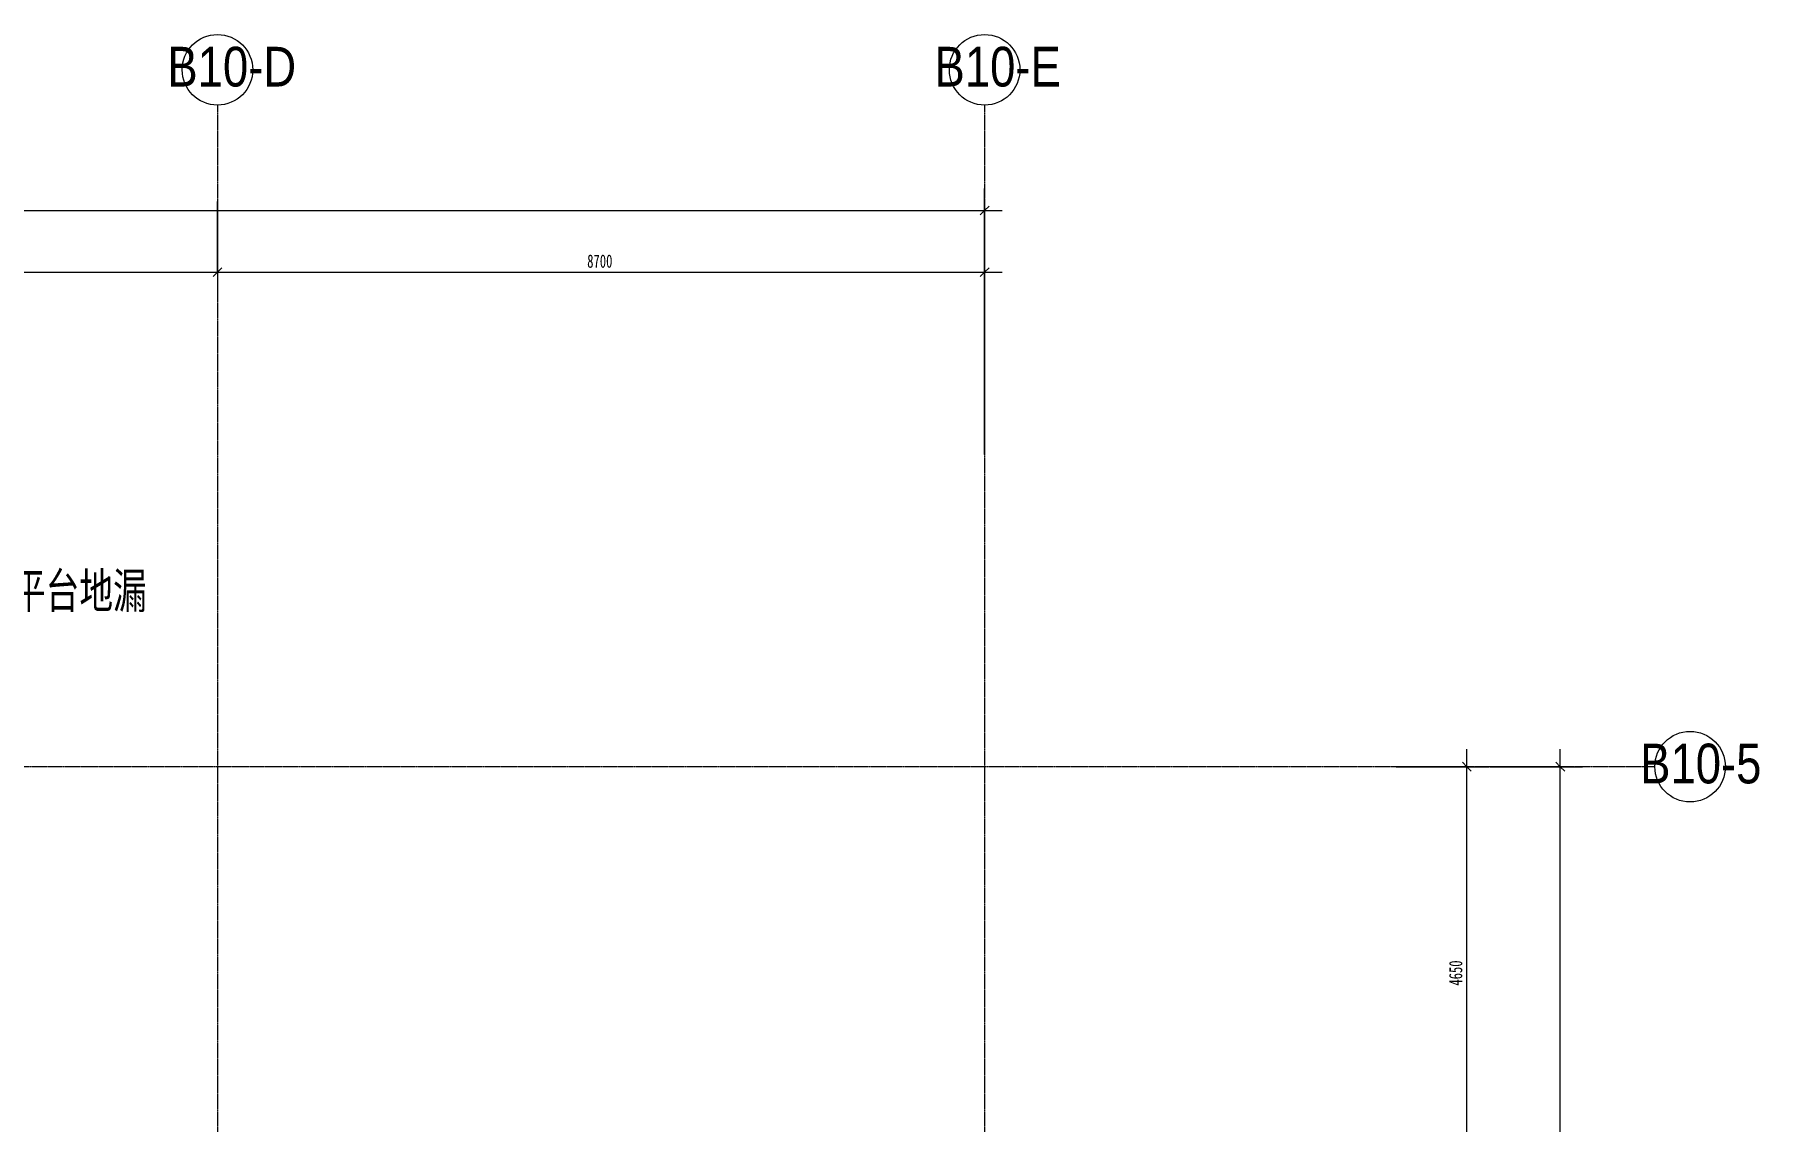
# Model space of a CAD drawing. Header units: millimetres. Extents: x 147592 to 200188, y -27981 to 8299.
# Drawn here: x 180625 to 200188, y -4022 to 8299 of the extents above; entities that cross this region are included whole.
import ezdxf

# ---------------------------------------------------------------- set-up
doc = ezdxf.new("R2010")
doc.units = ezdxf.units.MM
doc.linetypes.add('轴网线', pattern=[22.24, 12.7, -3.18, 3.18, -3.18])
doc.layers.add('0-1', color=7, linetype='Continuous', lineweight=5)
doc.layers.add('A-ANNO-DIMS-100', color=7, linetype='Continuous', lineweight=5)
for name, color, linetype, lineweight, true_color in [('0-2', 7, 'Continuous', 5, 0x515151), ('A-ANNO-DIMS-1', 7, 'Continuous', 5, 0x5151ff), ('G-ANNO-TEXT-2', 3, 'Continuous', 5, 0x00ff00), ('S-GRID-1', 7, '轴网线', 5, 0x5151ff), ('S-GRID-IDEN-1', 7, 'Continuous', 5, 0x515151), ('S-GRID-IDEN-2', 7, 'Continuous', 5, 0x5151ff)]:
    doc.layers.add(name, color=color, linetype=linetype, lineweight=lineweight, true_color=true_color)
doc.styles.add('TJ_FangSong', font='', dxfattribs={"width": 0.7, "height": 400})
doc.styles.add('TJ_FangSong_Narrow', font='', dxfattribs={"height": 450})
doc.styles.add('仿宋_1', font='', dxfattribs={"width": 0.7, "height": 150})
doc.styles.get('TJ_FangSong').set_extended_font_data('TJ_FangSong')
doc.styles.get('TJ_FangSong_Narrow').set_extended_font_data('TJ_FangSong_Narrow')
doc.styles.get('仿宋_1').set_extended_font_data('FangSong')
doc.dimstyles.new('对角线_-_1_5mm_仿宋_1', dxfattribs={"dimscale": 304.8, "dimtxt": 193.128667, "dimasz": 0.328084, "dimexe": 0.82021, "dimexo": 0.0625, "dimgap": 0.065617, "dimtad": 1, "dimdec": 0, "dimdsep": 46, "dimtxsty": '仿宋_1', "dimblk1": 'OBLIQUE', "dimblk2": 'OBLIQUE', "dimsah": 1, "dimcen": 0.09, "dimdle": 0.656168, "dimazin": 0, "dimtfac": 1, "dimtdec": 4, "dimtix": 1, "dimtmove": 0, "dimatfit": 3, "dimfxl": 2.624672, "dimfxlon": 1, "dimtvp": 1, "dimtolj": 1, "dimtzin": 0, "dimarcsym": 2})

# ---------------------------------------------------------------- blocks, each defined once
blk = doc.blocks.new('DIMBLOCK8-10-004 四层空调通风平面图')
at = {"layer": 'A-ANNO-DIMS-100', "color": 173, "true_color": 0x5151ff, "transparency": 16777216}
for p, q in [((182700, 6405), (182700, 5355)), ((182700, 5605), (182700, 6405)), ((174000, 5168), (174000, 5855)), ((174000, 5605), (173950, 5555)), ((174000, 5605), (174050, 5655)), ((174000, 5605), (182700, 5605)), ((174000, 5605), (174000, 5168)), ((182700, 5605), (182650, 5555)), ((182700, 5605), (182750, 5655))]:
    blk.add_line(p, q, dxfattribs=at)
at = {"layer": 'A-ANNO-DIMS-100', "color": 0, "transparency": 16777216, "insert": (178193, 5806), "char_height": 150, "width": 377.27, "attachment_point": 1, "line_spacing_factor": 0.898273, "style": '仿宋_1'}
blk.add_mtext('8700', dxfattribs=at)
blk = doc.blocks.new('_Oblique')
at = {"color": 0, "linetype": 'ByBlock', "lineweight": -2}
blk.add_line((-0.5, -0.5), (0.5, 0.5), dxfattribs=at)
blk = doc.blocks.new('DIMBLOCK9-10-004 四层空调通风平面图')
at = {"layer": 'A-ANNO-DIMS-100', "color": 173, "true_color": 0x5151ff, "transparency": 16777216}
for p, q in [((182700, 6405), (182700, 5355)), ((182700, 5605), (182700, 6405)), ((191400, 4485), (191400, 5855)), ((182700, 5605), (182650, 5555)), ((182700, 5605), (182750, 5655)), ((182700, 5605), (191600, 5605)), ((191400, 5605), (191350, 5555)), ((191400, 5605), (191450, 5655)), ((191400, 5605), (191400, 4485))]:
    blk.add_line(p, q, dxfattribs=at)
at = {"layer": 'A-ANNO-DIMS-100', "color": 0, "transparency": 16777216, "insert": (186893, 5806), "char_height": 150, "width": 377.27, "attachment_point": 1, "line_spacing_factor": 0.898273, "style": '仿宋_1'}
blk.add_mtext('8700', dxfattribs=at)
blk = doc.blocks.new('DIMBLOCK10-10-004 四层空调通风平面图')
at = {"layer": 'A-ANNO-DIMS-100', "color": 173, "true_color": 0x5151ff, "transparency": 16777216}
for p, q in [((156600, 4901), (156600, 6555)), ((191400, 3539), (191400, 6555)), ((156400, 6305), (191600, 6305)), ((156600, 6305), (156550, 6255)), ((156600, 6305), (156650, 6355)), ((156600, 6305), (156600, 4901)), ((191400, 6305), (191350, 6255)), ((191400, 6305), (191450, 6355)), ((191400, 6305), (191400, 3539))]:
    blk.add_line(p, q, dxfattribs=at)
at = {"layer": 'A-ANNO-DIMS-100', "color": 0, "transparency": 16777216, "insert": (173804, 6506), "char_height": 150, "width": 471.59, "attachment_point": 1, "line_spacing_factor": 0.898273, "style": '仿宋_1'}
blk.add_mtext('34800', dxfattribs=at)
blk = doc.blocks.new('DIMBLOCK19-10-004 四层空调通风平面图')
at = {"layer": 'A-ANNO-DIMS-100', "color": 173, "true_color": 0x5151ff, "transparency": 16777216}
for p, q in [((196869, -4650), (196869, 200)), ((196869, 0), (196819, 50)), ((196069, 0), (197119, 0)), ((196869, 0), (196069, 0)), ((196869, 0), (196919, -50)), ((196069, -4650), (197119, -4650)), ((196869, -4650), (196069, -4650)), ((196869, -4650), (196819, -4600)), ((196869, -4650), (196919, -4700))]:
    blk.add_line(p, q, dxfattribs=at)
at = {"layer": 'A-ANNO-DIMS-100', "color": 0, "transparency": 16777216, "insert": (196667, -2482), "char_height": 150, "width": 377.27, "attachment_point": 1, "rotation": 90, "line_spacing_factor": 0.898273, "style": '仿宋_1'}
blk.add_mtext('4650', dxfattribs=at)
blk = doc.blocks.new('DIMBLOCK20-10-004 四层空调通风平面图')
at = {"layer": 'A-ANNO-DIMS-100', "color": 173, "true_color": 0x5151ff, "transparency": 16777216}
for p, q in [((197929, -20100), (197929, 200)), ((197929, 0), (197879, 50)), ((197129, 0), (198179, 0)), ((197929, 0), (197129, 0)), ((197929, 0), (197979, -50)), ((197129, -19900), (198179, -19900)), ((197929, -19900), (197129, -19900)), ((197929, -19900), (197879, -19850)), ((197929, -19900), (197979, -19950))]:
    blk.add_line(p, q, dxfattribs=at)
at = {"layer": 'A-ANNO-DIMS-100', "color": 0, "transparency": 16777216, "insert": (197727, -10146), "char_height": 150, "width": 471.59, "attachment_point": 1, "rotation": 90, "line_spacing_factor": 0.898273, "style": '仿宋_1'}
blk.add_mtext('19900', dxfattribs=at)
blk = doc.blocks.new('轴网 - R4_0-512320-10-004 四层空调通风平面图')
at = {"layer": 'S-GRID-IDEN-2'}
blk.add_circle((0, 0), 4, dxfattribs=at)
blk = doc.blocks.new('YXQH_AR_B9-20_rvt-1-10-004 四层空调通风平面图')
at = {"layer": 'S-GRID-1'}
for p, q in [((182700, 7499.5), (182700, -27181.2)), ((191400, 7499.5), (191400, -27181.2)), ((199000.7, 0), (148525.8, 0))]:
    blk.add_line(p, q, dxfattribs=at)
at = {"layer": '0-2', "xscale": 99.99999999999993, "yscale": 99.99999999999993, "zscale": 99.99999999999993}
for p, rotation in [((182700, 7899.5), 180), ((191400, 7899.5), 180), ((199400.7, 0), 89.99999999999984)]:
    blk.add_blockref('轴网 - R4_0-512320-10-004 四层空调通风平面图', p, dxfattribs=dict(at, rotation=rotation))
at = {"layer": 'S-GRID-IDEN-1', "char_height": 450, "attachment_point": 1, "style": 'TJ_FangSong_Narrow'}
for s, insert, width in [('B10-D', (182131.7, 8160), 1370.886), ('B10-E', (190831.7, 8160), 1370.886), ('B10-5', (198834.4, 260.6), 1362.869)]:
    blk.add_mtext(s, dxfattribs=dict(at, insert=insert, width=width))
at = {"layer": 'A-ANNO-DIMS-1'}
for base, p1, p2, override, picture, middle in [((191400, 6304.7), (156600, 4901.1), (191400, 3538.6), {"dimpost": '<>', "dimfxl": 34826.662137}, 'DIMBLOCK10-10-004 四层空调通风平面图', (174000, 6400.5)), ((182700, 5604.7), (174000, 5168), (182700, 6404.7), {"dimpost": '<>', "dimfxl": 8787.456893}, 'DIMBLOCK8-10-004 四层空调通风平面图', (178350, 5700.5)), ((191400, 5604.7), (182700, 6404.7), (191400, 4484.8), {"dimpost": '<>', "dimfxl": 8909.322207}, 'DIMBLOCK9-10-004 四层空调通风平面图', (187050, 5700.5))]:
    dim = blk.add_linear_dim(base=base, p1=p1, p2=p2, dimstyle='对角线_-_1_5mm_仿宋_1', override=override, dxfattribs=at)
    dim.commit()
    dim.dimension.update_dxf_attribs({"geometry": picture, "text_midpoint": middle})
for base, p1, p2, override, picture, middle in [((196868.7, 0), (196068.7, -4650), (196068.7, 0), {"dimpost": '<>', "dimfxl": 4650}, 'DIMBLOCK19-10-004 四层空调通风平面图', (196772.8, -2325)), ((197928.8, 0), (197128.8, -19900), (197128.8, 0), {"dimpost": '<>', "dimfxl": 19900}, 'DIMBLOCK20-10-004 四层空调通风平面图', (197832.9, -9950))]:
    dim = blk.add_linear_dim(base=base, p1=p1, p2=p2, angle=90, dimstyle='对角线_-_1_5mm_仿宋_1', override=override, dxfattribs=at)
    dim.commit()
    dim.dimension.update_dxf_attribs({"geometry": picture, "text_midpoint": middle})

msp = doc.modelspace()

# ---------------------------------------------------------------- block references
at = {"layer": '0-1'}
msp.add_blockref('YXQH_AR_B9-20_rvt-1-10-004 四层空调通风平面图', (0, 0), dxfattribs=at)

# ---------------------------------------------------------------- texts
at = {"layer": 'G-ANNO-TEXT-2', "insert": (177696.9, 2195.2), "char_height": 400, "width": 5123.585, "attachment_point": 1, "style": 'TJ_FangSong'}
msp.add_mtext('冷凝水排至设备平台地漏', dxfattribs=at)

doc.saveas('drawing.dxf')
